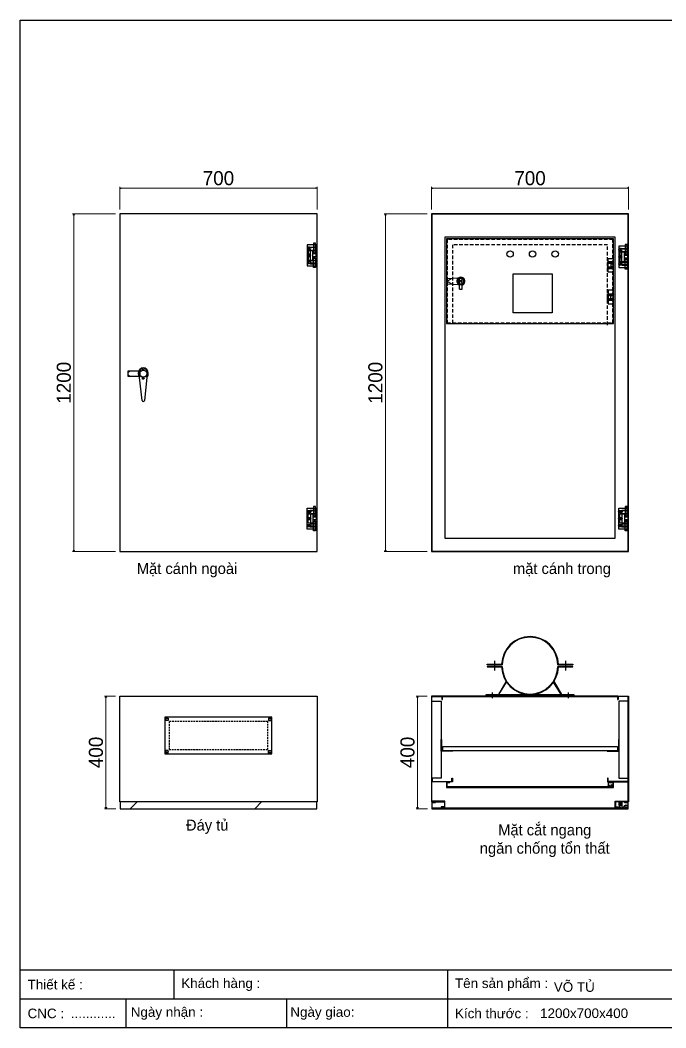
# Model space of a CAD drawing. Header units: millimetres. Extents: x 0 to 5063, y 0 to 3580.
# Drawn here: x 0 to 2292, y 0 to 3580 of the extents above; entities that cross this region are included whole.
import ezdxf

# ---------------------------------------------------------------- set-up
doc = ezdxf.new("R2010")
doc.units = ezdxf.units.MM
doc.linetypes.add('HIDDEN', pattern=[9.525, 6.35, -3.175])
doc.linetypes.add('HIDDENX2', pattern=[19.05, 12.7, -6.35])
for name, color, linetype in [('DIM', 253, 'Continuous'), ('Ghi chu', 7, 'Continuous'), ('HEATER', 1, 'Continuous')]:
    doc.layers.add(name, color=color, linetype=linetype)
doc.styles.add('Arial', font='arial.ttf')
doc.dimstyles.new('CNC', dxfattribs={"dimtxt": 50, "dimasz": 5, "dimexe": 5, "dimexo": 15, "dimgap": 10, "dimtad": 1, "dimdec": 0, "dimtxsty": 'Standard', "dimblk": 'OPEN30', "dimcen": 10, "dimclrd": 5, "dimclre": 5, "dimclrt": 3, "dimazin": 3, "dimtfac": 1, "dimtdec": 0, "dimtmove": 0, "dimatfit": 3, "dimldrblk": 'ARCHTICK', "dimlwd": 9, "dimlwe": 9})

# ---------------------------------------------------------------- blocks, each defined once
blk = doc.blocks.new('*D1')
at = {"color": 0, "linetype": 'ByBlock', "lineweight": -2}
for p, q in [((353.9, 2982.7), (358.9, 2984)), ((358.9, 2981.4), (353.9, 2982.7)), ((353.9, 2982.7), (358.9, 2982.7)), ((1048.9, 2984), (1053.9, 2982.7)), ((1053.9, 2982.7), (1048.9, 2981.4)), ((1053.9, 2982.7), (1048.9, 2982.7))]:
    blk.add_line(p, q, dxfattribs=at)
at = {"layer": 'Defpoints', "color": 0, "transparency": 16777216}
for p in [(1053.9, 2982.7), (353.9, 2891.7), (1053.9, 2891.7)]:
    blk.add_point(p, dxfattribs=at)
at = {"layer": 'DIM', "color": 5, "lineweight": 9, "transparency": 16777216}
for p, q in [((353.9, 2906.7), (353.9, 2987.7)), ((358.9, 2982.7), (1048.9, 2982.7)), ((1053.9, 2906.7), (1053.9, 2987.7))]:
    blk.add_line(p, q, dxfattribs=at)
at = {"layer": 'DIM', "color": 3, "transparency": 16777216, "insert": (703.9, 3018.2), "char_height": 50, "attachment_point": 5}
blk.add_mtext('700', dxfattribs=at)
blk = doc.blocks.new('_ArchTick')
at = {"color": 0, "const_width": 0.15}
blk.add_lwpolyline([(-0.5, -0.5), (0.5, 0.5)], dxfattribs=at)
blk = doc.blocks.new('_Open30')
at = {"color": 0, "linetype": 'ByBlock', "lineweight": -2}
for p, q in [((-1, 0.27), (0, 0)), ((0, 0), (-1, -0.27)), ((0, 0), (-1, 0))]:
    blk.add_line(p, q, dxfattribs=at)
blk = doc.blocks.new('*D2')
at = {"color": 0, "linetype": 'ByBlock', "lineweight": -2}
for p, q in [((189.3, 2886.7), (190.6, 2891.7)), ((190.6, 2891.7), (192, 2886.7)), ((190.6, 2891.7), (190.6, 2886.7)), ((190.6, 1691.7), (189.3, 1696.7)), ((192, 1696.7), (190.6, 1691.7)), ((190.6, 1691.7), (190.6, 1696.7))]:
    blk.add_line(p, q, dxfattribs=at)
at = {"layer": 'Defpoints', "color": 0, "transparency": 16777216}
for p in [(353.9, 2891.7), (190.6, 1691.7), (353.9, 1691.7)]:
    blk.add_point(p, dxfattribs=at)
at = {"layer": 'DIM', "color": 5, "lineweight": 9, "transparency": 16777216}
for p, q in [((338.9, 2891.7), (185.6, 2891.7)), ((190.6, 2886.7), (190.6, 1696.7)), ((338.9, 1691.7), (185.6, 1691.7))]:
    blk.add_line(p, q, dxfattribs=at)
at = {"layer": 'DIM', "color": 3, "transparency": 16777216, "insert": (155.1, 2291.7), "char_height": 50, "attachment_point": 5, "rotation": 90}
blk.add_mtext('1200', dxfattribs=at)
blk = doc.blocks.new('*D3')
at = {"color": 0, "linetype": 'ByBlock', "lineweight": -2}
for p, q in [((303.3, 1173.5), (304.6, 1178.5)), ((304.6, 1178.5), (305.9, 1173.5)), ((304.6, 1178.5), (304.6, 1173.5)), ((304.6, 778.5), (303.3, 783.5)), ((305.9, 783.5), (304.6, 778.5)), ((304.6, 778.5), (304.6, 783.5))]:
    blk.add_line(p, q, dxfattribs=at)
at = {"layer": 'Defpoints', "color": 0, "transparency": 16777216}
for p in [(353.9, 1178.5), (304.6, 778.5), (354.9, 778.5)]:
    blk.add_point(p, dxfattribs=at)
at = {"layer": 'DIM', "color": 5, "lineweight": 9, "transparency": 16777216}
for p, q in [((338.9, 1178.5), (299.6, 1178.5)), ((304.6, 1173.5), (304.6, 783.5)), ((339.9, 778.5), (299.6, 778.5))]:
    blk.add_line(p, q, dxfattribs=at)
at = {"layer": 'DIM', "color": 3, "transparency": 16777216, "insert": (269.1, 978.5), "char_height": 50, "attachment_point": 5, "rotation": 90}
blk.add_mtext('400', dxfattribs=at)
blk = doc.blocks.new('MS308-2-1')
at = {"color": 1}
for p, q in [((-53, 4.6), (-46, 10)), ((-13.3, -14.2), (-13.3, 6.7)), ((-12.3, 6.7), (-12.3, -6.9)), ((12.3, 6.7), (12.3, -6.9)), ((13.3, 6.7), (13.3, -14.2)), ((-53, -4.6), (-46, -10)), ((-4, -95), (-13.3, -14.2)), ((13.3, -14.2), (4, -95))]:
    blk.add_line(p, q, dxfattribs=at)
blk.add_lwpolyline([(-15.8, -10), (-53, -10), (-53, 10), (-15.8, 10)], dxfattribs=at)
for centre, radius, start, end in [((0, 6.7), 13.3, 0, 180), ((0, 6.7), 12.3, 0, 180), ((0, 5.9), 17.7, 226.184, 313.816), ((0, -95), 4, 180, 0)]:
    blk.add_arc(centre, radius, start, end, dxfattribs=at)
blk.add_ellipse((0, 0), major_axis=(0, 21), ratio=0.857143, start_param=3.972003, end_param=8.594367, dxfattribs=at)
blk = doc.blocks.new('HL011-1-3')
at = {"color": 1}
for p, q in [((29.5, 81), (22.5, 81)), ((22.5, 81), (22.5, 78)), ((23.5, 78), (22.5, 78)), ((22.5, 75), (22.5, 49)), ((23.5, 75), (22.5, 75)), ((23.5, 75), (23.5, 78)), ((29.5, 78), (28.5, 78)), ((28.5, 75), (28.5, 78)), ((28.5, 75), (29.5, 75)), ((29.5, 78), (29.5, 81)), ((29.5, 49), (29.5, 75)), ((11, 56), (11, 19)), ((11, 56), (32, 56)), ((20, 54), (20, 21)), ((20, 47), (32, 47)), ((32, 42.5), (20, 42.5)), ((22.5, 49), (24, 44)), ((24, 44), (28, 44)), ((29.5, 49), (28, 44)), ((11, 19), (32, 19)), ((32, 32.5), (20, 32.5)), ((20, 28), (32, 28)), ((22.5, 26), (24, 31)), ((22.5, 0), (22.5, 26)), ((23.5, 0), (22.5, 0)), ((23.5, 0), (23.5, -3)), ((24, 31), (28, 31)), ((29.5, 26), (28, 31)), ((28.5, 0), (28.5, -3)), ((28.5, 0), (29.5, 0)), ((29.5, 26), (29.5, 0)), ((22.5, -6), (22.5, -3)), ((23.5, -3), (22.5, -3)), ((29.5, -6), (22.5, -6)), ((29.5, -3), (28.5, -3)), ((29.5, -3), (29.5, -6))]:
    blk.add_line(p, q, dxfattribs=at)
for points in [[(32, 19), (32, 0), (0, 0), (0, 75), (32, 75), (32, 56)], [(32, 28), (32, 21), (3, 21), (3, 54), (32, 54), (32, 47)], [(32, 42.5), (32, 32.5)]]:
    blk.add_lwpolyline(points, dxfattribs=at)
for points in [[(10, 67), (32, 67), (32, 65), (10, 65)], [(10, 8), (32, 8), (32, 10), (10, 10)]]:
    blk.add_lwpolyline(points, close=True, dxfattribs=at)
for centre in [(5.5, 62.5), (5.5, 37.5), (5.5, 12.5)]:
    blk.add_circle(centre, 3, dxfattribs=at)
blk = doc.blocks.new('*D4')
at = {"color": 0, "linetype": 'ByBlock', "lineweight": -2}
for p, q in [((1460, 2982.7), (1465, 2984)), ((1465, 2981.4), (1460, 2982.7)), ((1460, 2982.7), (1465, 2982.7)), ((2155, 2984), (2160, 2982.7)), ((2160, 2982.7), (2155, 2981.4)), ((2160, 2982.7), (2155, 2982.7))]:
    blk.add_line(p, q, dxfattribs=at)
at = {"layer": 'Defpoints', "color": 0, "transparency": 16777216}
for p in [(2160, 2982.7), (1460, 2891.7), (2160, 2891.7)]:
    blk.add_point(p, dxfattribs=at)
at = {"layer": 'DIM', "color": 5, "lineweight": 9, "transparency": 16777216}
for p, q in [((1460, 2906.7), (1460, 2987.7)), ((1465, 2982.7), (2155, 2982.7)), ((2160, 2906.7), (2160, 2987.7))]:
    blk.add_line(p, q, dxfattribs=at)
at = {"layer": 'DIM', "color": 3, "transparency": 16777216, "insert": (1810, 3018.2), "char_height": 50, "attachment_point": 5}
blk.add_mtext('700', dxfattribs=at)
blk = doc.blocks.new('*D5')
at = {"color": 0, "linetype": 'ByBlock', "lineweight": -2}
for p, q in [((1295.4, 2886.7), (1296.8, 2891.7)), ((1296.8, 2891.7), (1298.1, 2886.7)), ((1296.8, 2891.7), (1296.8, 2886.7)), ((1296.8, 1691.7), (1295.4, 1696.7)), ((1298.1, 1696.7), (1296.8, 1691.7)), ((1296.8, 1691.7), (1296.8, 1696.7))]:
    blk.add_line(p, q, dxfattribs=at)
at = {"layer": 'Defpoints', "color": 0, "transparency": 16777216}
for p in [(1460, 2891.7), (1296.8, 1691.7), (1460, 1691.7)]:
    blk.add_point(p, dxfattribs=at)
at = {"layer": 'DIM', "color": 5, "lineweight": 9, "transparency": 16777216}
for p, q in [((1445, 2891.7), (1291.8, 2891.7)), ((1296.8, 2886.7), (1296.8, 1696.7)), ((1445, 1691.7), (1291.8, 1691.7))]:
    blk.add_line(p, q, dxfattribs=at)
at = {"layer": 'DIM', "color": 3, "transparency": 16777216, "insert": (1261.2, 2291.7), "char_height": 50, "attachment_point": 5, "rotation": 90}
blk.add_mtext('1200', dxfattribs=at)
blk = doc.blocks.new('KHUNG CHUẨN')
at = {"color": 7}
for p, q in [((19889.2, -28535.2), (16919.2, -28535.2)), ((17239.2, -28535.2), (17239.2, -28595.2)), ((17809.2, -28535.2), (17809.2, -28655.2)), ((18939.2, -28595.2), (16919.2, -28595.2)), ((17139.2, -28595.2), (17139.2, -28655.2)), ((17474.2, -28595.2), (17474.2, -28655.2))]:
    blk.add_line(p, q, dxfattribs=at)
blk.add_lwpolyline([(16919.2, -26555.2), (19889.2, -26555.2), (19889.2, -28655.2), (16919.2, -28655.2)], close=True, dxfattribs=at)
at = {"color": 2, "char_height": 20, "attachment_point": 4, "style": 'Arial'}
for s, insert, width in [('  Thiết kế :', (16919.2, -28565.2), 917.634), ('  Khách hàng :', (17239.2, -28565.2), 917.634), ('  Tên sản phẩm :', (17809.2, -28565.2), 917.634), ('  CNC :', (16919.2, -28625.2), 917.634), ('  Ngày nhận :', (17134, -28625.2), 556.651), ('  Ngày giao:', (17466.3, -28625.2), 556.651), ('  Kích thước :', (17809.2, -28625.2), 917.634)]:
    blk.add_mtext(s, dxfattribs=dict(at, insert=insert, width=width))
at = {"color": 3, "style": 'Arial'}
for tag, p in [('#01', (17055.6, -28580.1)), ('#02', (17431.4, -28580.1)), ('#03', (18030.6, -28580.1)), ('#08', (18751.7, -28580.1)), ('#10', (19064.8, -28580.1)), ('#04', (17024.8, -28634.6)), ('#05', (17308.5, -28633)), ('#06', (17632.7, -28633.7)), ('#07', (18002, -28634.7)), ('#09', (18753.8, -28632.6)), ('#11', (19060.3, -28625.7)), ('#12', (19806.5, -28628.9))]:
    blk.add_attdef(tag, p, '', height=20, dxfattribs=at)
blk = doc.blocks.new('*D7')
at = {"color": 0, "linetype": 'ByBlock', "lineweight": -2}
for p, q in [((1409.4, 1173.5), (1410.7, 1178.5)), ((1410.7, 1178.5), (1412.1, 1173.5)), ((1410.7, 1178.5), (1410.7, 1173.5)), ((1410.7, 778.5), (1409.4, 783.5)), ((1412.1, 783.5), (1410.7, 778.5)), ((1410.7, 778.5), (1410.7, 783.5))]:
    blk.add_line(p, q, dxfattribs=at)
at = {"layer": 'Defpoints', "color": 0, "transparency": 16777216}
for p in [(1460, 1178.5), (1410.7, 778.5), (1461, 778.5)]:
    blk.add_point(p, dxfattribs=at)
at = {"layer": 'DIM', "color": 5, "lineweight": 9, "transparency": 16777216}
for p, q in [((1445, 1178.5), (1405.7, 1178.5)), ((1410.7, 1173.5), (1410.7, 783.5)), ((1446, 778.5), (1405.7, 778.5))]:
    blk.add_line(p, q, dxfattribs=at)
at = {"layer": 'DIM', "color": 3, "transparency": 16777216, "insert": (1375.2, 978.5), "char_height": 50, "attachment_point": 5, "rotation": 90}
blk.add_mtext('400', dxfattribs=at)
blk = doc.blocks.new('HL011-1-4')
h = blk.add_hatch()
h.set_pattern_fill('ANSI31', color=2, scale=0.5, style=0)
h.paths.add_polyline_path([(2.5, 0), (8.5, 0), (8.5, 12), (2.5, 12)])
at = {"color": 1}
for p, q in [((7, 23.5), (0, 10)), ((0, 0), (0, 10)), ((11, 0), (0, 0)), ((7, 23.5), (26, 23.5)), ((11, 0), (11, 19.5)), ((11, 19.5), (17, 19.5)), ((17, 19.5), (21.2, 13.9))]:
    blk.add_line(p, q, dxfattribs=at)
at = {"color": 2}
blk.add_lwpolyline([(2.5, 0), (2.5, 12), (8.5, 12), (8.5, 0)], dxfattribs=at)
at = {"color": 1}
blk.add_lwpolyline([(5.7, 21), (3, 21), (3, 23.5), (7, 23.5)], dxfattribs=at)
blk.add_circle((26, 17.5), 3.5, dxfattribs=at)
blk.add_arc((26, 17.5), 6, 216.8699, 90, dxfattribs=at)
blk = doc.blocks.new('ovan6x9')
at = {"color": 2}
for p, q in [((2, 6), (8, 6)), ((2, 0), (8, 0))]:
    blk.add_line(p, q, dxfattribs=at)
for centre, start, end in [((2, 3), 90, 270), ((8, 3), 270, 90)]:
    blk.add_arc(centre, 3, start, end, dxfattribs=at)
blk = doc.blocks.new('HL036-1-1')
at = {"color": 1}
blk.add_line((9.5, 36.2), (9.5, 12.2), dxfattribs=at)
for points in [[(-2.5, 12.2), (17.5, 12.2), (17.5, 36.2), (-2.5, 36.2)], [(0, 48.5), (17.5, 48.5), (17.5, 0), (0, 0)]]:
    blk.add_lwpolyline(points, close=True, dxfattribs=at)
for centre, radius in [((3.5, 31.8), 2), ((3.5, 16.8), 2), ((12.7, 32.5), 2.5), ((12.7, 16), 2.5)]:
    blk.add_circle(centre, radius, dxfattribs=at)
blk = doc.blocks.new('HL036-1-2')
at = {"layer": 'Ghi chu', "color": 1}
for p, q in [((-3, 17.8), (-18.9, 17.8)), ((-18.9, 15.8), (-18.9, 17.8)), ((-12.1, 15.8), (-18.9, 15.8)), ((-16.4, 1), (-16.4, 14)), ((-15.6, 15), (-3.9, 17.7)), ((0, 0), (-15.4, 0)), ((-14.4, 3), (-14.4, 11.9)), ((0, 2), (-13.4, 2)), ((-13.1, 12.8), (-4.3, 9.8)), ((-6.2, 2), (-6.2, 0)), ((-1.2, 2), (-1.2, 0)), ((0, 0), (0, 2))]:
    blk.add_line(p, q, dxfattribs=at)
for radius in [4.1, 2.1]:
    blk.add_circle((-3, 13.7), radius, dxfattribs=at)
for centre, start, end in [((-15.4, 14), 102.9616, 180), ((-15.4, 1), 180, 270), ((-13.4, 11.9), 71.3254, 180), ((-13.4, 3), 180, 270)]:
    blk.add_arc(centre, 1, start, end, dxfattribs=at)
blk = doc.blocks.new('SDGFGHGHG')
at = {"layer": 'HEATER'}
for p, q in [((860892.9, 570780.5), (860931.6, 570782)), ((860892.9, 570760.5), (860892.9, 570780.5)), ((860892.9, 570771.9), (860906.3, 570778.7)), ((860892.9, 570769.1), (860906.3, 570762.4)), ((860892.9, 570760.5), (860931.6, 570759.1)), ((860935.9, 570742), (860935.9, 570784.3)), ((860937.5, 570771.3), (860939.5, 570771.3)), ((860937.5, 570769.8), (860939.5, 570769.8)), ((860939.5, 570773.5), (860939.5, 570771.3)), ((860939.5, 570769.8), (860939.5, 570767.6)), ((860941.3, 570773.5), (860941.3, 570771.3)), ((860941.3, 570771.3), (860943.4, 570771.3)), ((860941.3, 570769.8), (860941.3, 570767.6)), ((860941.3, 570769.8), (860943.4, 570769.8)), ((860944.9, 570742), (860944.9, 570784.3)), ((860935.9, 570742), (860944.9, 570742))]:
    blk.add_line(p, q, dxfattribs=at)
blk.add_circle((860940.4, 570770.5), 3.08, dxfattribs=at)
blk.add_arc((860940.4, 570770.5), 14.5, 288.08, 251.92, dxfattribs=at)
blk = doc.blocks.new('SĐFHGGH')
at = {"layer": 'HEATER'}
for points in [[(860943.4, 570717), (860943.4, 570718.4), (860937.4, 570718.4), (860937.4, 570717)], [(860928.8, 570702.4), (860927.4, 570702.4), (860927.4, 570708.4), (860928.8, 570708.4)], [(860943.4, 570693.8), (860943.4, 570692.4), (860937.4, 570692.4), (860937.4, 570693.8)], [(860952.1, 570702.4), (860953.4, 570702.4), (860953.4, 570708.4), (860952.1, 570708.4)]]:
    blk.add_lwpolyline(points, dxfattribs=at)
for start, end in [(104.4775, 165.5225), (14.4775, 75.5225), (194.4775, 255.5225), (284.4775, 345.5225)]:
    blk.add_arc((860940.4, 570705.4), 12, start, end, dxfattribs=at)
blk = doc.blocks.new('MS722')
for name, p in [('SDGFGHGHG', (-860940.4, -570770.5)), ('SĐFHGGH', (-860940.4, -570705.4))]:
    blk.add_blockref(name, p)
blk = doc.blocks.new('2565')
at = {"color": 5}
for p, q in [((168377, -2431.2), (168377, -2429.1)), ((168377, -2429.1), (168428.9, -2429.1)), ((168431, -2431.2), (168377, -2431.2)), ((168682.1, -2431.2), (168628.1, -2431.2)), ((168630.2, -2429.1), (168682.1, -2429.1)), ((168682.1, -2429.1), (168682.1, -2431.2)), ((168377, -2436.4), (168377, -2438.4)), ((168431, -2436.4), (168377, -2436.4)), ((168377, -2438.4), (168428.9, -2438.4)), ((168682.1, -2436.4), (168628.1, -2436.4)), ((168630.2, -2438.4), (168682.1, -2438.4)), ((168682.1, -2438.4), (168682.1, -2436.4)), ((168444.3, -2491.4), (168417.6, -2535.9)), ((168419.4, -2537), (168446.1, -2492.5)), ((168446.1, -2492.5), (168444.3, -2491.4)), ((168613.1, -2492.5), (168614.9, -2491.4)), ((168639.8, -2537), (168613.1, -2492.5)), ((168614.9, -2491.4), (168641.5, -2535.9)), ((168373.9, -2537), (168685.2, -2537)), ((168373.9, -2539.1), (168373.9, -2537)), ((168685.2, -2539.1), (168373.9, -2539.1)), ((168373.9, -2540.1), (168685.2, -2540.1)), ((168373.9, -2542.2), (168373.9, -2540.1)), ((168417.6, -2535.9), (168419.4, -2537)), ((168641.5, -2535.9), (168639.8, -2537)), ((168685.2, -2537), (168685.2, -2539.1)), ((168685.2, -2540.1), (168685.2, -2542.2)), ((168685.2, -2542.2), (168373.9, -2542.2))]:
    blk.add_line(p, q, dxfattribs=at)
at = {"color": 2}
for p, q in [((168403, -2416.6), (168403, -2450.9)), ((168656.1, -2416.6), (168656.1, -2450.9)), ((168394.7, -2529.2), (168394.7, -2550)), ((168664.5, -2529.2), (168664.5, -2550))]:
    blk.add_line(p, q, dxfattribs=at)
at = {"color": 5}
for centre, radius, start, end in [((168529.6, -2431.2), 100.7, 1.1814, 178.8186), ((168529.6, -2431.2), 98.6, 0, 180), ((168529.6, -2436.4), 100.7, 181.1814, 358.8186), ((168529.6, -2436.4), 98.6, 180, 0)]:
    blk.add_arc(centre, radius, start, end, dxfattribs=at)

msp = doc.modelspace()

# ---------------------------------------------------------------- hatches: boundary and pattern name
at = {"ltscale": 3}
h = msp.add_hatch(dxfattribs=at)
h.set_pattern_fill('ANSI31', color=256, scale=200, style=0)
h.set_pattern_definition([(45, (26804847.3, 26167839.4), (-3535.5339, 3535.5339), [])])
h.paths.add_polyline_path([(513.9, 1103.5), (513.9, 973.5), (893.9, 973.5), (893.9, 1103.5)], flags=16)
h.paths.add_polyline_path([(353.9, 1178.5), (1053.9, 1178.5), (1053.9, 803.5), (353.9, 803.5)])
h = msp.add_hatch(dxfattribs=at)
h.set_pattern_fill('ANSI31', color=256, scale=100, angle=75, style=0)
h.set_pattern_definition([(195, (-9169940.5, 16329700), (323.52381, -1207.40728), [])])
h.paths.add_polyline_path([(513.9, 1103.5), (513.9, 973.5), (893.9, 973.5), (893.9, 1103.5)])
h = msp.add_hatch(dxfattribs=at)
h.set_pattern_fill('ANSI31', color=256, scale=50, angle=90, style=0)
h.set_pattern_definition([(225, (-6541959.85, 6701211.83), (220.970869, -220.970869), [])])
h.paths.add_polyline_path([(1052.9, 802.5), (354.9, 802.5), (354.9, 778.5), (1052.9, 778.5)])

# ---------------------------------------------------------------- linework, layer by layer
for points in [[(353.9, 1691.7), (1053.9, 1691.7), (1053.9, 2891.7), (353.9, 2891.7)], [(1460, 1691.7), (2160, 1691.7), (2160, 2891.7), (1460, 2891.7)], [(1461.5, 1693.2), (2158.5, 1693.2), (2158.5, 2890.2), (1461.5, 2890.2)], [(1508, 1739.7), (2112, 1739.7), (2112, 2808.7), (1508, 2808.7)], [(513.9, 1103.5), (513.9, 973.5), (893.9, 973.5), (893.9, 1103.5)]]:
    msp.add_lwpolyline(points, close=True)
at = {"color": 6}
for points in [[(1514, 2502.7), (2106, 2502.7), (2106, 2802.7), (1514, 2802.7)], [(2094.5, 871.7), (2104.5, 871.7), (2104.5, 855.7), (1515.5, 855.7), (1515.5, 871.7), (1525.5, 871.7), (1525.5, 873.2), (1514, 873.2), (1514, 854.2), (2106, 854.2), (2106, 873.2), (2094.5, 873.2)]]:
    msp.add_lwpolyline(points, close=True, dxfattribs=at)
at = {"color": 6, "linetype": 'HIDDENX2'}
msp.add_lwpolyline([(1515.5, 2504.2), (2104.5, 2504.2), (2104.5, 2801.2), (1515.5, 2801.2)], close=True, dxfattribs=at)
at = {"color": 2}
for points in [[(1022.4, 2773.2, 1), (1022.4, 2765.2), (1027.4, 2765.2, 1), (1027.4, 2773.2)], [(2128.5, 2768.2, 1), (2128.5, 2760.2), (2133.5, 2760.2, 1), (2133.5, 2768.2)], [(1022.4, 2748.2, 1), (1022.4, 2740.2), (1027.4, 2740.2, 1), (1027.4, 2748.2)], [(1022.4, 2723.2, 1), (1022.4, 2715.2), (1027.4, 2715.2, 1), (1027.4, 2723.2)], [(2128.5, 2743.2, 1), (2128.5, 2735.2), (2133.5, 2735.2, 1), (2133.5, 2743.2)], [(2128.5, 2718.2, 1), (2128.5, 2710.2), (2133.5, 2710.2, 1), (2133.5, 2718.2)], [(1022.4, 1830.2, -1), (1022.4, 1838.2), (1027.4, 1838.2, -1), (1027.4, 1830.2)], [(2128.5, 1830.2, -1), (2128.5, 1838.2), (2133.5, 1838.2, -1), (2133.5, 1830.2)], [(1022.4, 1805.2, -1), (1022.4, 1813.2), (1027.4, 1813.2, -1), (1027.4, 1805.2)], [(2128.5, 1805.2, -1), (2128.5, 1813.2), (2133.5, 1813.2, -1), (2133.5, 1805.2)], [(1022.4, 1780.2, -1), (1022.4, 1788.2), (1027.4, 1788.2, -1), (1027.4, 1780.2)], [(2128.5, 1780.2, -1), (2128.5, 1788.2), (2133.5, 1788.2, -1), (2133.5, 1780.2)]]:
    msp.add_lwpolyline(points, format="xyb", close=True, dxfattribs=at)
at = {"color": 3, "linetype": 'HIDDENX2'}
msp.add_lwpolyline([(2085.5, 2496.7), (2085.5, 2782.2), (1534.5, 2782.2), (1534.5, 2496.7)], dxfattribs=at)
at = {"color": 2}
for points in [[(1554.3, 2642.5), (1574.8, 2642.5), (1574.8, 2663), (1554.3, 2663)], [(525.8, 1091.6), (516.8, 1091.6), (516.8, 1100.6), (525.8, 1100.6)], [(882, 1091.6), (891, 1091.6), (891, 1100.6), (882, 1100.6)], [(525.8, 985.4), (516.8, 985.4), (516.8, 976.4), (525.8, 976.4)], [(882, 985.4), (891, 985.4), (891, 976.4), (882, 976.4)]]:
    msp.add_lwpolyline(points, close=True, dxfattribs=at)
at = {"color": 2, "ltscale": 3}
msp.add_lwpolyline([(1749.6, 2679.2), (1888.6, 2679.2), (1888.6, 2540.2), (1749.6, 2540.2)], close=True, dxfattribs=at)
at = {"ltscale": 3}
for points in [[(353.9, 1178.5), (1053.9, 1178.5), (1053.9, 803.5), (353.9, 803.5)], [(1052.9, 802.5), (354.9, 802.5), (354.9, 778.5), (1052.9, 778.5)]]:
    msp.add_lwpolyline(points, close=True, dxfattribs=at)
at = {"color": 7}
for points in [[(1494.5, 784), (1508, 784), (1508, 805), (1461.5, 805), (1461.5, 1177), (1496.5, 1177), (1496.5, 1167), (1498, 1167), (1498, 1178.5), (1460, 1178.5), (1460, 803.5), (1506.5, 803.5), (1506.5, 785.5), (1494.5, 785.5)], [(1499.5, 1167), (1499.5, 1177), (2120.5, 1177), (2120.5, 1167), (2122, 1167), (2122, 1178.5), (1498, 1178.5), (1498, 1167)], [(2125.5, 784), (2112, 784), (2112, 805), (2158.5, 805), (2158.5, 1177), (2123.5, 1177), (2123.5, 1167), (2122, 1167), (2122, 1178.5), (2160, 1178.5), (2160, 803.5), (2113.5, 803.5), (2113.5, 785.5), (2125.5, 785.5)], [(1474.5, 802.5), (1461, 802.5), (1461, 778.5), (2159, 778.5), (2159, 802.5), (2145.5, 802.5), (2145.5, 801), (2157.5, 801), (2157.5, 780), (1462.5, 780), (1462.5, 801), (1474.5, 801)]]:
    msp.add_lwpolyline(points, close=True, dxfattribs=at)
at = {"color": 44}
for points in [[(1461.5, 1160.5), (1494.5, 1160.5), (1494.5, 887), (1461.5, 887)], [(2158.5, 1160.5), (2125.5, 1160.5), (2125.5, 887), (2158.5, 887)], [(1536, 982.5), (1494.5, 982.5), (1494.5, 1024), (1496, 1024), (1496, 984), (1536, 984)], [(2084, 982.5), (2125.5, 982.5), (2125.5, 1024), (2124, 1024), (2124, 984), (2084, 984)], [(1500, 999), (2120, 999), (2120, 984), (1500, 984)]]:
    msp.add_lwpolyline(points, close=True, dxfattribs=at)
at = {"color": 2, "linetype": 'HIDDEN'}
msp.add_lwpolyline([(528.9, 1088.5), (528.9, 988.5), (878.9, 988.5), (878.9, 1088.5)], close=True, dxfattribs=at)
at = {"color": 3}
for points in [[(1463, 887), (1463, 875), (1533, 875), (1533, 887), (1534.5, 887), (1534.5, 873.5), (1461.5, 873.5), (1461.5, 887)], [(2157, 887), (2157, 875), (2087, 875), (2087, 887), (2085.5, 887), (2085.5, 873.5), (2158.5, 873.5), (2158.5, 887)]]:
    msp.add_lwpolyline(points, close=True, dxfattribs=at)
at = {"color": 2}
for centre, radius in [((1739.1, 2749.2), 11.5), ((1819.1, 2749.2), 11.5), ((1899.1, 2749.2), 11.5), ((1564.5, 2652.7), 11), ((436.9, 2324.2), 12.5), ((436.9, 2341.2), 3), ((436.9, 2307.2), 3)]:
    msp.add_circle(centre, radius, dxfattribs=at)
at = {"color": 7}
for centre in [(521.3, 1096.1), (886.5, 1096.1), (521.3, 980.9), (886.5, 980.9)]:
    msp.add_circle(centre, 4, dxfattribs=at)

# ---------------------------------------------------------------- block references
at = {"color": 3}
ref = msp.add_blockref('KHUNG CHUẨN', (-28842.9, 48849.5), dxfattribs=dict(at, xscale=1.704737719082913, yscale=1.704737719082913, zscale=1.704737719082913))
ref.add_attrib('#03', 'VÕ TỦ', (1894.5, 128), dxfattribs={"color": 3, "height": 34.09, "style": 'Arial'})
ref.add_attrib('#07', '1200x700x400', (1845.8, 34.8), dxfattribs={"color": 3, "height": 34.095, "style": 'Arial'})
ref.add_attrib('#04', '............', (179.9, 35), dxfattribs={"color": 3, "height": 34.095, "style": 'Arial'})
at = {"color": 7, "xscale": -1, "rotation": 180}
for name, p in [('HL011-1-3', (1019.4, 2781.7)), ('HL011-1-3', (2125.5, 2776.7)), ('HL036-1-1', (2087.7, 2620.2)), ('ovan6x9', (2095.4, 2607.2)), ('ovan6x9', (2095.4, 2590.7)), ('HL036-1-2', (2103.4, 873.5)), ('HL011-1-4', (2125.5, 803.5))]:
    msp.add_blockref(name, p, dxfattribs=at)
at = {"color": 7}
for name, p in [('HL036-1-1', (2087.7, 2685.2)), ('ovan6x9', (2095.4, 2714.7)), ('ovan6x9', (2095.4, 2698.2)), ('MS722', (1564.5, 2652.7)), ('MS308-2-1', (436.9, 2324.2)), ('HL011-1-3', (1019.4, 1771.7)), ('HL011-1-3', (2125.5, 1771.7))]:
    msp.add_blockref(name, p, dxfattribs=at)
msp.add_blockref('2565', (-166719.6, 3720.7))

# ---------------------------------------------------------------- texts
at = {"color": 2, "char_height": 39, "attachment_point": 5}
for s, insert, width in [('Mặt cánh ngoài', (592.5, 1625.9), 625), ('mặt cánh trong', (1923.3, 1625.9), 775), ('Đáy tủ', (664, 714.4), 875), ('Mặt cắt ngang \\Pngăn chống tổn thất', (1862.3, 664.8), 775)]:
    msp.add_mtext(s, dxfattribs=dict(at, insert=insert, width=width))

# ---------------------------------------------------------------- dimensions: what is measured, and where the dimension line sits
at = {"layer": 'DIM'}
for base, p1, p2, picture, middle in [((1053.9, 2982.7), (353.9, 2891.7), (1053.9, 2891.7), '*D1', (703.9, 3018.2)), ((2160, 2982.7), (1460, 2891.7), (2160, 2891.7), '*D4', (1810, 3018.2))]:
    dim = msp.add_linear_dim(base=base, p1=p1, p2=p2, dimstyle='CNC', dxfattribs=at)
    dim.commit()
    dim.dimension.update_dxf_attribs({"geometry": picture, "text_midpoint": middle})
for base, p1, p2, picture, middle in [((190.6, 1691.7), (353.9, 2891.7), (353.9, 1691.7), '*D2', (155.1, 2291.7)), ((1296.8, 1691.7), (1460, 2891.7), (1460, 1691.7), '*D5', (1261.2, 2291.7)), ((304.6, 778.5), (353.9, 1178.5), (354.9, 778.5), '*D3', (269.1, 978.5)), ((1410.7, 778.5), (1460, 1178.5), (1461, 778.5), '*D7', (1375.2, 978.5))]:
    dim = msp.add_linear_dim(base=base, p1=p1, p2=p2, angle=90, dimstyle='CNC', dxfattribs=at)
    dim.commit()
    dim.dimension.update_dxf_attribs({"geometry": picture, "text_midpoint": middle})

doc.saveas('drawing.dxf')
